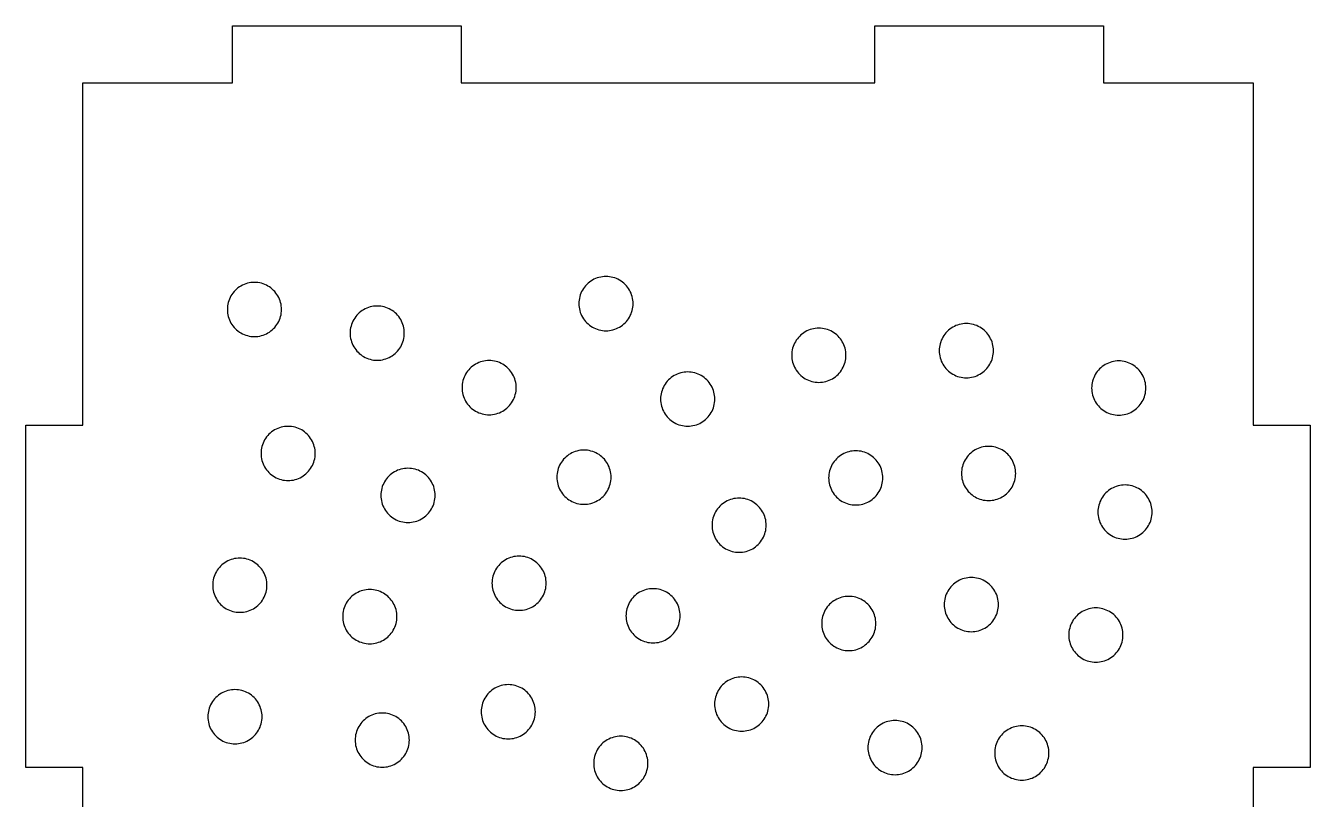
# Model space of a CAD drawing. Header units: millimetres. Extents: x 0 to 375, y -239 to 0.
# Drawn here: x 285 to 375, y -54.2 to 0 of the extents above; entities that cross this region are included whole.
import ezdxf

# ---------------------------------------------------------------- set-up
doc = ezdxf.new("R2010")
doc.units = ezdxf.units.MM
doc.layers.add('CUT', color=1, linetype='Continuous')

msp = doc.modelspace()

# ---------------------------------------------------------------- linework, layer by layer
at = {"layer": 'CUT'}
msp.add_lwpolyline([(289, -76), (289, -52), (285, -52), (285, -28), (289, -28), (289, -4), (299.5, -4), (299.5, 0), (315.5, 0), (315.5, -4), (344.5, -4), (344.5, 0), (360.5, 0), (360.5, -4), (371, -4), (371, -28), (375, -28), (375, -52), (371, -52), (371, -76)], dxfattribs=at)
for points in [[(302.824, -20.501), (302.861, -20.382), (302.889, -20.261), (302.909, -20.139), (302.921, -20.015), (302.925, -19.891), (302.921, -19.767), (302.909, -19.643), (302.889, -19.52), (302.861, -19.399), (302.824, -19.28), (302.781, -19.164), (302.729, -19.051), (302.671, -18.941), (302.605, -18.836), (302.533, -18.735), (302.454, -18.638), (302.369, -18.548), (302.278, -18.463), (302.182, -18.384), (302.081, -18.312), (301.976, -18.246), (301.866, -18.187), (301.753, -18.136), (301.636, -18.092), (301.518, -18.056), (301.397, -18.028), (301.274, -18.008), (301.15, -17.996), (301.026, -17.991), (300.902, -17.996), (300.778, -18.008), (300.655, -18.028), (300.534, -18.056), (300.415, -18.092), (300.299, -18.136), (300.186, -18.187), (300.076, -18.246), (299.971, -18.312), (299.87, -18.384), (299.774, -18.463), (299.683, -18.548), (299.598, -18.638), (299.519, -18.735), (299.447, -18.836), (299.381, -18.941), (299.323, -19.051), (299.271, -19.164), (299.227, -19.28), (299.191, -19.399), (299.163, -19.52), (299.143, -19.643), (299.131, -19.767), (299.127, -19.891), (299.131, -20.015), (299.143, -20.139), (299.163, -20.261), (299.191, -20.382), (299.227, -20.501), (299.271, -20.618), (299.323, -20.731), (299.381, -20.84), (299.447, -20.946), (299.519, -21.047), (299.598, -21.143), (299.683, -21.234), (299.774, -21.319), (299.87, -21.398), (299.971, -21.47), (300.076, -21.536), (300.186, -21.594), (300.299, -21.645), (300.415, -21.689), (300.534, -21.725), (300.655, -21.754), (300.778, -21.774), (300.902, -21.786), (301.026, -21.79), (301.15, -21.786), (301.274, -21.774), (301.397, -21.754), (301.518, -21.725), (301.636, -21.689), (301.753, -21.645), (301.866, -21.594), (301.976, -21.536), (302.081, -21.47), (302.182, -21.398), (302.278, -21.319), (302.369, -21.234), (302.454, -21.143), (302.533, -21.047), (302.605, -20.946), (302.671, -20.84), (302.729, -20.731), (302.781, -20.618), (302.824, -20.501)], [(327.453, -20.09), (327.489, -19.971), (327.518, -19.85), (327.538, -19.727), (327.55, -19.604), (327.554, -19.479), (327.55, -19.355), (327.538, -19.232), (327.518, -19.109), (327.489, -18.988), (327.453, -18.869), (327.409, -18.753), (327.358, -18.639), (327.3, -18.53), (327.234, -18.424), (327.162, -18.323), (327.083, -18.227), (326.998, -18.136), (326.907, -18.051), (326.811, -17.973), (326.71, -17.9), (326.604, -17.835), (326.495, -17.776), (326.382, -17.725), (326.265, -17.681), (326.146, -17.645), (326.025, -17.617), (325.903, -17.596), (325.779, -17.584), (325.655, -17.58), (325.53, -17.584), (325.407, -17.596), (325.284, -17.617), (325.163, -17.645), (325.044, -17.681), (324.928, -17.725), (324.815, -17.776), (324.705, -17.835), (324.6, -17.9), (324.498, -17.973), (324.402, -18.051), (324.312, -18.136), (324.227, -18.227), (324.148, -18.323), (324.075, -18.424), (324.01, -18.53), (323.951, -18.639), (323.9, -18.753), (323.856, -18.869), (323.82, -18.988), (323.792, -19.109), (323.772, -19.232), (323.759, -19.355), (323.755, -19.479), (323.759, -19.604), (323.772, -19.727), (323.792, -19.85), (323.82, -19.971), (323.856, -20.09), (323.9, -20.206), (323.951, -20.32), (324.01, -20.429), (324.075, -20.535), (324.148, -20.636), (324.227, -20.732), (324.312, -20.822), (324.402, -20.907), (324.498, -20.986), (324.6, -21.059), (324.705, -21.124), (324.815, -21.183), (324.928, -21.234), (325.044, -21.278), (325.163, -21.314), (325.284, -21.342), (325.407, -21.363), (325.53, -21.375), (325.655, -21.379), (325.779, -21.375), (325.903, -21.363), (326.025, -21.342), (326.146, -21.314), (326.265, -21.278), (326.382, -21.234), (326.495, -21.183), (326.604, -21.124), (326.71, -21.059), (326.811, -20.986), (326.907, -20.907), (326.998, -20.822), (327.083, -20.732), (327.162, -20.636), (327.234, -20.535), (327.3, -20.429), (327.358, -20.32), (327.409, -20.206), (327.453, -20.09)], [(311.425, -22.158), (311.461, -22.039), (311.49, -21.918), (311.51, -21.795), (311.522, -21.672), (311.526, -21.548), (311.522, -21.423), (311.51, -21.3), (311.49, -21.177), (311.461, -21.056), (311.425, -20.937), (311.382, -20.821), (311.33, -20.707), (311.272, -20.598), (311.206, -20.492), (311.134, -20.391), (311.055, -20.295), (310.97, -20.205), (310.879, -20.12), (310.783, -20.041), (310.682, -19.968), (310.576, -19.903), (310.467, -19.844), (310.354, -19.793), (310.237, -19.749), (310.118, -19.713), (309.997, -19.685), (309.875, -19.664), (309.751, -19.652), (309.627, -19.648), (309.503, -19.652), (309.379, -19.664), (309.256, -19.685), (309.135, -19.713), (309.016, -19.749), (308.9, -19.793), (308.787, -19.844), (308.677, -19.903), (308.572, -19.968), (308.471, -20.041), (308.374, -20.12), (308.284, -20.205), (308.199, -20.295), (308.12, -20.391), (308.048, -20.492), (307.982, -20.598), (307.923, -20.707), (307.872, -20.821), (307.828, -20.937), (307.792, -21.056), (307.764, -21.177), (307.744, -21.3), (307.732, -21.423), (307.727, -21.548), (307.732, -21.672), (307.744, -21.795), (307.764, -21.918), (307.792, -22.039), (307.828, -22.158), (307.872, -22.274), (307.923, -22.388), (307.982, -22.497), (308.048, -22.603), (308.12, -22.704), (308.199, -22.8), (308.284, -22.891), (308.374, -22.976), (308.471, -23.054), (308.572, -23.127), (308.677, -23.192), (308.787, -23.251), (308.9, -23.302), (309.016, -23.346), (309.135, -23.382), (309.256, -23.41), (309.379, -23.431), (309.503, -23.443), (309.627, -23.447), (309.751, -23.443), (309.875, -23.431), (309.997, -23.41), (310.118, -23.382), (310.237, -23.346), (310.354, -23.302), (310.467, -23.251), (310.576, -23.192), (310.682, -23.127), (310.783, -23.054), (310.879, -22.976), (310.97, -22.891), (311.055, -22.8), (311.134, -22.704), (311.206, -22.603), (311.272, -22.497), (311.33, -22.388), (311.382, -22.274), (311.425, -22.158)], [(342.367, -23.709), (342.403, -23.59), (342.431, -23.469), (342.451, -23.346), (342.464, -23.223), (342.468, -23.098), (342.464, -22.974), (342.451, -22.85), (342.431, -22.728), (342.403, -22.607), (342.367, -22.488), (342.323, -22.371), (342.272, -22.258), (342.213, -22.149), (342.148, -22.043), (342.075, -21.942), (341.996, -21.846), (341.911, -21.755), (341.821, -21.67), (341.725, -21.591), (341.624, -21.519), (341.518, -21.453), (341.408, -21.395), (341.295, -21.344), (341.179, -21.3), (341.06, -21.264), (340.939, -21.236), (340.816, -21.215), (340.693, -21.203), (340.568, -21.199), (340.444, -21.203), (340.321, -21.215), (340.198, -21.236), (340.077, -21.264), (339.958, -21.3), (339.842, -21.344), (339.728, -21.395), (339.619, -21.453), (339.513, -21.519), (339.412, -21.591), (339.316, -21.67), (339.225, -21.755), (339.14, -21.846), (339.062, -21.942), (338.989, -22.043), (338.924, -22.149), (338.865, -22.258), (338.814, -22.371), (338.77, -22.488), (338.734, -22.607), (338.706, -22.728), (338.685, -22.85), (338.673, -22.974), (338.669, -23.098), (338.673, -23.223), (338.685, -23.346), (338.706, -23.469), (338.734, -23.59), (338.77, -23.709), (338.814, -23.825), (338.865, -23.938), (338.924, -24.048), (338.989, -24.154), (339.062, -24.255), (339.14, -24.351), (339.225, -24.441), (339.316, -24.526), (339.412, -24.605), (339.513, -24.678), (339.619, -24.743), (339.728, -24.802), (339.842, -24.853), (339.958, -24.897), (340.077, -24.933), (340.198, -24.961), (340.321, -24.981), (340.444, -24.994), (340.568, -24.998), (340.693, -24.994), (340.816, -24.981), (340.939, -24.961), (341.06, -24.933), (341.179, -24.897), (341.295, -24.853), (341.408, -24.802), (341.518, -24.743), (341.624, -24.678), (341.725, -24.605), (341.821, -24.526), (341.911, -24.441), (341.996, -24.351), (342.075, -24.255), (342.148, -24.154), (342.213, -24.048), (342.272, -23.938), (342.323, -23.825), (342.367, -23.709)], [(352.656, -23.504), (352.7, -23.388), (352.736, -23.269), (352.764, -23.148), (352.784, -23.025), (352.797, -22.902), (352.801, -22.777), (352.797, -22.653), (352.784, -22.53), (352.764, -22.407), (352.736, -22.286), (352.7, -22.167), (352.656, -22.051), (352.605, -21.937), (352.546, -21.828), (352.481, -21.722), (352.408, -21.621), (352.329, -21.525), (352.244, -21.434), (352.154, -21.35), (352.058, -21.271), (351.956, -21.198), (351.851, -21.133), (351.741, -21.074), (351.628, -21.023), (351.512, -20.979), (351.393, -20.943), (351.272, -20.915), (351.149, -20.894), (351.026, -20.882), (350.901, -20.878), (350.777, -20.882), (350.653, -20.894), (350.531, -20.915), (350.41, -20.943), (350.291, -20.979), (350.174, -21.023), (350.061, -21.074), (349.952, -21.133), (349.846, -21.198), (349.745, -21.271), (349.649, -21.35), (349.558, -21.434), (349.473, -21.525), (349.394, -21.621), (349.322, -21.722), (349.256, -21.828), (349.198, -21.937), (349.147, -22.051), (349.103, -22.167), (349.067, -22.286), (349.038, -22.407), (349.018, -22.53), (349.006, -22.653), (349.002, -22.777), (349.006, -22.902), (349.018, -23.025), (349.038, -23.148), (349.067, -23.269), (349.103, -23.388), (349.147, -23.504), (349.198, -23.618), (349.256, -23.727), (349.322, -23.833), (349.394, -23.934), (349.473, -24.03), (349.558, -24.12), (349.649, -24.205), (349.745, -24.284), (349.846, -24.357), (349.952, -24.422), (350.061, -24.481), (350.174, -24.532), (350.291, -24.576), (350.41, -24.612), (350.531, -24.64), (350.653, -24.661), (350.777, -24.673), (350.901, -24.677), (351.026, -24.673), (351.149, -24.661), (351.272, -24.64), (351.393, -24.612), (351.512, -24.576), (351.628, -24.532), (351.741, -24.481), (351.851, -24.422), (351.956, -24.357), (352.058, -24.284), (352.154, -24.205), (352.244, -24.12), (352.329, -24.03), (352.408, -23.934), (352.481, -23.833), (352.546, -23.727), (352.605, -23.618), (352.656, -23.504)], [(319.266, -25.979), (319.302, -25.86), (319.33, -25.739), (319.351, -25.617), (319.363, -25.493), (319.367, -25.369), (319.363, -25.244), (319.351, -25.121), (319.33, -24.998), (319.302, -24.877), (319.266, -24.758), (319.222, -24.642), (319.171, -24.529), (319.112, -24.419), (319.047, -24.313), (318.974, -24.212), (318.896, -24.116), (318.811, -24.026), (318.72, -23.941), (318.624, -23.862), (318.523, -23.789), (318.417, -23.724), (318.308, -23.665), (318.194, -23.614), (318.078, -23.57), (317.959, -23.534), (317.838, -23.506), (317.716, -23.486), (317.592, -23.473), (317.468, -23.469), (317.343, -23.473), (317.22, -23.486), (317.097, -23.506), (316.976, -23.534), (316.857, -23.57), (316.741, -23.614), (316.628, -23.665), (316.518, -23.724), (316.412, -23.789), (316.311, -23.862), (316.215, -23.941), (316.125, -24.026), (316.04, -24.116), (315.961, -24.212), (315.888, -24.313), (315.823, -24.419), (315.764, -24.529), (315.713, -24.642), (315.669, -24.758), (315.633, -24.877), (315.605, -24.998), (315.585, -25.121), (315.572, -25.244), (315.568, -25.369), (315.572, -25.493), (315.585, -25.617), (315.605, -25.739), (315.633, -25.86), (315.669, -25.979), (315.713, -26.096), (315.764, -26.209), (315.823, -26.318), (315.888, -26.424), (315.961, -26.525), (316.04, -26.621), (316.125, -26.712), (316.215, -26.797), (316.311, -26.875), (316.412, -26.948), (316.518, -27.014), (316.628, -27.072), (316.741, -27.123), (316.857, -27.167), (316.976, -27.203), (317.097, -27.231), (317.22, -27.252), (317.343, -27.264), (317.468, -27.268), (317.592, -27.264), (317.716, -27.252), (317.838, -27.231), (317.959, -27.203), (318.078, -27.167), (318.194, -27.123), (318.308, -27.072), (318.417, -27.014), (318.523, -26.948), (318.624, -26.875), (318.72, -26.797), (318.811, -26.712), (318.896, -26.621), (318.974, -26.525), (319.047, -26.424), (319.112, -26.318), (319.171, -26.209), (319.222, -26.096), (319.266, -25.979)], [(333.178, -26.779), (333.214, -26.66), (333.242, -26.539), (333.263, -26.416), (333.275, -26.293), (333.279, -26.169), (333.275, -26.044), (333.263, -25.921), (333.242, -25.798), (333.214, -25.677), (333.178, -25.558), (333.134, -25.442), (333.083, -25.329), (333.024, -25.219), (332.959, -25.113), (332.886, -25.012), (332.808, -24.916), (332.723, -24.826), (332.632, -24.741), (332.536, -24.662), (332.435, -24.589), (332.329, -24.524), (332.22, -24.465), (332.106, -24.414), (331.99, -24.37), (331.871, -24.334), (331.75, -24.306), (331.628, -24.286), (331.504, -24.273), (331.38, -24.269), (331.255, -24.273), (331.132, -24.286), (331.009, -24.306), (330.888, -24.334), (330.769, -24.37), (330.653, -24.414), (330.54, -24.465), (330.43, -24.524), (330.324, -24.589), (330.223, -24.662), (330.127, -24.741), (330.037, -24.826), (329.952, -24.916), (329.873, -25.012), (329.8, -25.113), (329.735, -25.219), (329.676, -25.329), (329.625, -25.442), (329.581, -25.558), (329.545, -25.677), (329.517, -25.798), (329.497, -25.921), (329.484, -26.044), (329.48, -26.169), (329.484, -26.293), (329.497, -26.416), (329.517, -26.539), (329.545, -26.66), (329.581, -26.779), (329.625, -26.895), (329.676, -27.009), (329.735, -27.118), (329.8, -27.224), (329.873, -27.325), (329.952, -27.421), (330.037, -27.512), (330.127, -27.597), (330.223, -27.675), (330.324, -27.748), (330.43, -27.813), (330.54, -27.872), (330.653, -27.923), (330.769, -27.967), (330.888, -28.003), (331.009, -28.031), (331.132, -28.052), (331.255, -28.064), (331.38, -28.068), (331.504, -28.064), (331.628, -28.052), (331.75, -28.031), (331.871, -28.003), (331.99, -27.967), (332.106, -27.923), (332.22, -27.872), (332.329, -27.813), (332.435, -27.748), (332.536, -27.675), (332.632, -27.597), (332.723, -27.512), (332.808, -27.421), (332.886, -27.325), (332.959, -27.224), (333.024, -27.118), (333.083, -27.009), (333.134, -26.895), (333.178, -26.779)], [(363.336, -26.122), (363.38, -26.006), (363.416, -25.887), (363.444, -25.766), (363.464, -25.643), (363.477, -25.52), (363.481, -25.396), (363.477, -25.271), (363.464, -25.148), (363.444, -25.025), (363.416, -24.904), (363.38, -24.785), (363.336, -24.669), (363.285, -24.556), (363.226, -24.446), (363.161, -24.34), (363.088, -24.239), (363.009, -24.143), (362.924, -24.053), (362.834, -23.968), (362.738, -23.889), (362.636, -23.816), (362.531, -23.751), (362.421, -23.692), (362.308, -23.641), (362.192, -23.597), (362.073, -23.561), (361.952, -23.533), (361.829, -23.513), (361.706, -23.5), (361.581, -23.496), (361.457, -23.5), (361.333, -23.513), (361.211, -23.533), (361.09, -23.561), (360.971, -23.597), (360.854, -23.641), (360.741, -23.692), (360.632, -23.751), (360.526, -23.816), (360.425, -23.889), (360.329, -23.968), (360.238, -24.053), (360.153, -24.143), (360.074, -24.239), (360.002, -24.34), (359.936, -24.446), (359.878, -24.556), (359.827, -24.669), (359.783, -24.785), (359.747, -24.904), (359.718, -25.025), (359.698, -25.148), (359.686, -25.271), (359.682, -25.396), (359.686, -25.52), (359.698, -25.643), (359.718, -25.766), (359.747, -25.887), (359.783, -26.006), (359.827, -26.122), (359.878, -26.236), (359.936, -26.345), (360.002, -26.451), (360.074, -26.552), (360.153, -26.648), (360.238, -26.739), (360.329, -26.824), (360.425, -26.902), (360.526, -26.975), (360.632, -27.04), (360.741, -27.099), (360.854, -27.15), (360.971, -27.194), (361.09, -27.23), (361.211, -27.258), (361.333, -27.279), (361.457, -27.291), (361.581, -27.295), (361.706, -27.291), (361.829, -27.279), (361.952, -27.258), (362.073, -27.23), (362.192, -27.194), (362.308, -27.15), (362.421, -27.099), (362.531, -27.04), (362.636, -26.975), (362.738, -26.902), (362.834, -26.824), (362.924, -26.739), (363.009, -26.648), (363.088, -26.552), (363.161, -26.451), (363.226, -26.345), (363.285, -26.236), (363.336, -26.122)], [(305.184, -30.589), (305.22, -30.47), (305.248, -30.349), (305.269, -30.227), (305.281, -30.103), (305.285, -29.979), (305.281, -29.855), (305.269, -29.731), (305.248, -29.608), (305.22, -29.487), (305.184, -29.368), (305.14, -29.252), (305.089, -29.139), (305.03, -29.029), (304.965, -28.924), (304.892, -28.823), (304.814, -28.727), (304.729, -28.636), (304.638, -28.551), (304.542, -28.472), (304.441, -28.4), (304.335, -28.334), (304.226, -28.275), (304.112, -28.224), (303.996, -28.18), (303.877, -28.144), (303.756, -28.116), (303.634, -28.096), (303.51, -28.084), (303.386, -28.08), (303.261, -28.084), (303.138, -28.096), (303.015, -28.116), (302.894, -28.144), (302.775, -28.18), (302.659, -28.224), (302.546, -28.275), (302.436, -28.334), (302.33, -28.4), (302.229, -28.472), (302.133, -28.551), (302.043, -28.636), (301.958, -28.727), (301.879, -28.823), (301.806, -28.924), (301.741, -29.029), (301.682, -29.139), (301.631, -29.252), (301.587, -29.368), (301.551, -29.487), (301.523, -29.608), (301.503, -29.731), (301.49, -29.855), (301.486, -29.979), (301.49, -30.103), (301.503, -30.227), (301.523, -30.349), (301.551, -30.47), (301.587, -30.589), (301.631, -30.706), (301.682, -30.819), (301.741, -30.929), (301.806, -31.034), (301.879, -31.135), (301.958, -31.231), (302.043, -31.322), (302.133, -31.407), (302.229, -31.486), (302.33, -31.558), (302.436, -31.624), (302.546, -31.682), (302.659, -31.734), (302.775, -31.777), (302.894, -31.813), (303.015, -31.842), (303.138, -31.862), (303.261, -31.874), (303.386, -31.878), (303.51, -31.874), (303.634, -31.862), (303.756, -31.842), (303.877, -31.813), (303.996, -31.777), (304.112, -31.734), (304.226, -31.682), (304.335, -31.624), (304.441, -31.558), (304.542, -31.486), (304.638, -31.407), (304.729, -31.322), (304.814, -31.231), (304.892, -31.135), (304.965, -31.034), (305.03, -30.929), (305.089, -30.819), (305.14, -30.706), (305.184, -30.589)], [(354.258, -31.993), (354.294, -31.874), (354.322, -31.753), (354.342, -31.63), (354.354, -31.507), (354.358, -31.382), (354.354, -31.258), (354.342, -31.134), (354.322, -31.012), (354.294, -30.891), (354.258, -30.772), (354.214, -30.656), (354.163, -30.542), (354.104, -30.433), (354.038, -30.327), (353.966, -30.226), (353.887, -30.13), (353.802, -30.039), (353.711, -29.954), (353.615, -29.876), (353.514, -29.803), (353.409, -29.738), (353.299, -29.679), (353.186, -29.628), (353.07, -29.584), (352.951, -29.548), (352.83, -29.52), (352.707, -29.499), (352.583, -29.487), (352.459, -29.483), (352.335, -29.487), (352.211, -29.499), (352.089, -29.52), (351.968, -29.548), (351.849, -29.584), (351.732, -29.628), (351.619, -29.679), (351.509, -29.738), (351.404, -29.803), (351.303, -29.876), (351.207, -29.954), (351.116, -30.039), (351.031, -30.13), (350.952, -30.226), (350.88, -30.327), (350.814, -30.433), (350.756, -30.542), (350.704, -30.656), (350.661, -30.772), (350.625, -30.891), (350.596, -31.012), (350.576, -31.134), (350.564, -31.258), (350.56, -31.382), (350.564, -31.507), (350.576, -31.63), (350.596, -31.753), (350.625, -31.874), (350.661, -31.993), (350.704, -32.109), (350.756, -32.222), (350.814, -32.332), (350.88, -32.438), (350.952, -32.539), (351.031, -32.635), (351.116, -32.725), (351.207, -32.81), (351.303, -32.889), (351.404, -32.962), (351.509, -33.027), (351.619, -33.086), (351.732, -33.137), (351.849, -33.181), (351.968, -33.217), (352.089, -33.245), (352.211, -33.265), (352.335, -33.278), (352.459, -33.282), (352.583, -33.278), (352.707, -33.265), (352.83, -33.245), (352.951, -33.217), (353.07, -33.181), (353.186, -33.137), (353.299, -33.086), (353.409, -33.027), (353.514, -32.962), (353.615, -32.889), (353.711, -32.81), (353.802, -32.725), (353.887, -32.635), (353.966, -32.539), (354.038, -32.438), (354.104, -32.332), (354.163, -32.222), (354.214, -32.109), (354.258, -31.993)], [(325.912, -32.254), (325.948, -32.135), (325.976, -32.014), (325.997, -31.891), (326.009, -31.768), (326.013, -31.643), (326.009, -31.519), (325.997, -31.395), (325.976, -31.273), (325.948, -31.152), (325.912, -31.033), (325.868, -30.917), (325.817, -30.803), (325.758, -30.694), (325.693, -30.588), (325.62, -30.487), (325.542, -30.391), (325.457, -30.3), (325.366, -30.215), (325.27, -30.137), (325.169, -30.064), (325.063, -29.999), (324.954, -29.94), (324.84, -29.889), (324.724, -29.845), (324.605, -29.809), (324.484, -29.781), (324.362, -29.76), (324.238, -29.748), (324.114, -29.744), (323.989, -29.748), (323.866, -29.76), (323.743, -29.781), (323.622, -29.809), (323.503, -29.845), (323.387, -29.889), (323.274, -29.94), (323.164, -29.999), (323.058, -30.064), (322.957, -30.137), (322.861, -30.215), (322.771, -30.3), (322.686, -30.391), (322.607, -30.487), (322.534, -30.588), (322.469, -30.694), (322.41, -30.803), (322.359, -30.917), (322.315, -31.033), (322.279, -31.152), (322.251, -31.273), (322.231, -31.395), (322.218, -31.519), (322.214, -31.643), (322.218, -31.768), (322.231, -31.891), (322.251, -32.014), (322.279, -32.135), (322.315, -32.254), (322.359, -32.37), (322.41, -32.483), (322.469, -32.593), (322.534, -32.699), (322.607, -32.8), (322.686, -32.896), (322.771, -32.986), (322.861, -33.071), (322.957, -33.15), (323.058, -33.223), (323.164, -33.288), (323.274, -33.347), (323.387, -33.398), (323.503, -33.442), (323.622, -33.478), (323.743, -33.506), (323.866, -33.526), (323.989, -33.539), (324.114, -33.543), (324.238, -33.539), (324.362, -33.526), (324.484, -33.506), (324.605, -33.478), (324.724, -33.442), (324.84, -33.398), (324.954, -33.347), (325.063, -33.288), (325.169, -33.223), (325.27, -33.15), (325.366, -33.071), (325.457, -32.986), (325.542, -32.896), (325.62, -32.8), (325.693, -32.699), (325.758, -32.593), (325.817, -32.483), (325.868, -32.37), (325.912, -32.254)], [(344.951, -32.302), (344.987, -32.183), (345.015, -32.062), (345.035, -31.94), (345.047, -31.816), (345.052, -31.692), (345.047, -31.568), (345.035, -31.444), (345.015, -31.321), (344.987, -31.2), (344.951, -31.081), (344.907, -30.965), (344.856, -30.852), (344.797, -30.742), (344.731, -30.637), (344.659, -30.536), (344.58, -30.44), (344.495, -30.349), (344.405, -30.264), (344.308, -30.185), (344.207, -30.113), (344.102, -30.047), (343.992, -29.988), (343.879, -29.937), (343.763, -29.893), (343.644, -29.857), (343.523, -29.829), (343.4, -29.809), (343.276, -29.797), (343.152, -29.793), (343.028, -29.797), (342.904, -29.809), (342.782, -29.829), (342.661, -29.857), (342.542, -29.893), (342.425, -29.937), (342.312, -29.988), (342.203, -30.047), (342.097, -30.113), (341.996, -30.185), (341.9, -30.264), (341.809, -30.349), (341.724, -30.44), (341.645, -30.536), (341.573, -30.637), (341.507, -30.742), (341.449, -30.852), (341.398, -30.965), (341.354, -31.081), (341.318, -31.2), (341.289, -31.321), (341.269, -31.444), (341.257, -31.568), (341.253, -31.692), (341.257, -31.816), (341.269, -31.94), (341.289, -32.062), (341.318, -32.183), (341.354, -32.302), (341.398, -32.419), (341.449, -32.532), (341.507, -32.641), (341.573, -32.747), (341.645, -32.848), (341.724, -32.944), (341.809, -33.035), (341.9, -33.12), (341.996, -33.199), (342.097, -33.271), (342.203, -33.337), (342.312, -33.395), (342.425, -33.447), (342.542, -33.49), (342.661, -33.526), (342.782, -33.555), (342.904, -33.575), (343.028, -33.587), (343.152, -33.591), (343.276, -33.587), (343.4, -33.575), (343.523, -33.555), (343.644, -33.526), (343.763, -33.49), (343.879, -33.447), (343.992, -33.395), (344.102, -33.337), (344.207, -33.271), (344.308, -33.199), (344.405, -33.12), (344.495, -33.035), (344.58, -32.944), (344.659, -32.848), (344.731, -32.747), (344.797, -32.641), (344.856, -32.532), (344.907, -32.419), (344.951, -32.302)], [(313.583, -33.528), (313.619, -33.409), (313.647, -33.288), (313.667, -33.166), (313.679, -33.042), (313.683, -32.918), (313.679, -32.794), (313.667, -32.67), (313.647, -32.547), (313.619, -32.426), (313.583, -32.307), (313.539, -32.191), (313.488, -32.078), (313.429, -31.968), (313.363, -31.863), (313.291, -31.762), (313.212, -31.666), (313.127, -31.575), (313.036, -31.49), (312.94, -31.411), (312.839, -31.339), (312.734, -31.273), (312.624, -31.214), (312.511, -31.163), (312.395, -31.119), (312.276, -31.083), (312.155, -31.055), (312.032, -31.035), (311.908, -31.023), (311.784, -31.019), (311.66, -31.023), (311.536, -31.035), (311.414, -31.055), (311.293, -31.083), (311.174, -31.119), (311.057, -31.163), (310.944, -31.214), (310.834, -31.273), (310.729, -31.339), (310.628, -31.411), (310.532, -31.49), (310.441, -31.575), (310.356, -31.666), (310.277, -31.762), (310.205, -31.863), (310.139, -31.968), (310.081, -32.078), (310.029, -32.191), (309.986, -32.307), (309.95, -32.426), (309.921, -32.547), (309.901, -32.67), (309.889, -32.794), (309.885, -32.918), (309.889, -33.042), (309.901, -33.166), (309.921, -33.288), (309.95, -33.409), (309.986, -33.528), (310.029, -33.645), (310.081, -33.758), (310.139, -33.867), (310.205, -33.973), (310.277, -34.074), (310.356, -34.17), (310.441, -34.261), (310.532, -34.346), (310.628, -34.425), (310.729, -34.497), (310.834, -34.563), (310.944, -34.621), (311.057, -34.673), (311.174, -34.716), (311.293, -34.752), (311.414, -34.781), (311.536, -34.801), (311.66, -34.813), (311.784, -34.817), (311.908, -34.813), (312.032, -34.801), (312.155, -34.781), (312.276, -34.752), (312.395, -34.716), (312.511, -34.673), (312.624, -34.621), (312.734, -34.563), (312.839, -34.497), (312.94, -34.425), (313.036, -34.346), (313.127, -34.261), (313.212, -34.17), (313.291, -34.074), (313.363, -33.973), (313.429, -33.867), (313.488, -33.758), (313.539, -33.645), (313.583, -33.528)], [(363.817, -34.699), (363.853, -34.581), (363.881, -34.459), (363.901, -34.337), (363.913, -34.213), (363.918, -34.089), (363.913, -33.965), (363.901, -33.841), (363.881, -33.718), (363.853, -33.597), (363.817, -33.478), (363.773, -33.362), (363.722, -33.249), (363.663, -33.139), (363.597, -33.034), (363.525, -32.933), (363.446, -32.837), (363.361, -32.746), (363.271, -32.661), (363.174, -32.582), (363.073, -32.51), (362.968, -32.444), (362.858, -32.385), (362.745, -32.334), (362.629, -32.29), (362.51, -32.254), (362.389, -32.226), (362.266, -32.206), (362.142, -32.194), (362.018, -32.19), (361.894, -32.194), (361.77, -32.206), (361.648, -32.226), (361.527, -32.254), (361.408, -32.29), (361.291, -32.334), (361.178, -32.385), (361.069, -32.444), (360.963, -32.51), (360.862, -32.582), (360.766, -32.661), (360.675, -32.746), (360.59, -32.837), (360.511, -32.933), (360.439, -33.034), (360.373, -33.139), (360.315, -33.249), (360.264, -33.362), (360.22, -33.478), (360.184, -33.597), (360.155, -33.718), (360.135, -33.841), (360.123, -33.965), (360.119, -34.089), (360.123, -34.213), (360.135, -34.337), (360.155, -34.459), (360.184, -34.581), (360.22, -34.699), (360.264, -34.816), (360.315, -34.929), (360.373, -35.039), (360.439, -35.144), (360.511, -35.245), (360.59, -35.341), (360.675, -35.432), (360.766, -35.517), (360.862, -35.596), (360.963, -35.668), (361.069, -35.734), (361.178, -35.792), (361.291, -35.844), (361.408, -35.887), (361.527, -35.924), (361.648, -35.952), (361.77, -35.972), (361.894, -35.984), (362.018, -35.988), (362.142, -35.984), (362.266, -35.972), (362.389, -35.952), (362.51, -35.924), (362.629, -35.887), (362.745, -35.844), (362.858, -35.792), (362.968, -35.734), (363.073, -35.668), (363.174, -35.596), (363.271, -35.517), (363.361, -35.432), (363.446, -35.341), (363.525, -35.245), (363.597, -35.144), (363.663, -35.039), (363.722, -34.929), (363.773, -34.816), (363.817, -34.699)], [(336.781, -35.62), (336.817, -35.501), (336.845, -35.38), (336.865, -35.257), (336.878, -35.134), (336.882, -35.009), (336.878, -34.885), (336.865, -34.761), (336.845, -34.639), (336.817, -34.518), (336.781, -34.399), (336.737, -34.283), (336.686, -34.169), (336.627, -34.06), (336.562, -33.954), (336.489, -33.853), (336.41, -33.757), (336.325, -33.666), (336.235, -33.581), (336.139, -33.503), (336.038, -33.43), (335.932, -33.365), (335.822, -33.306), (335.709, -33.255), (335.593, -33.211), (335.474, -33.175), (335.353, -33.147), (335.23, -33.126), (335.107, -33.114), (334.982, -33.11), (334.858, -33.114), (334.734, -33.126), (334.612, -33.147), (334.491, -33.175), (334.372, -33.211), (334.255, -33.255), (334.142, -33.306), (334.033, -33.365), (333.927, -33.43), (333.826, -33.503), (333.73, -33.581), (333.639, -33.666), (333.554, -33.757), (333.475, -33.853), (333.403, -33.954), (333.337, -34.06), (333.279, -34.169), (333.228, -34.283), (333.184, -34.399), (333.148, -34.518), (333.12, -34.639), (333.099, -34.761), (333.087, -34.885), (333.083, -35.009), (333.087, -35.134), (333.099, -35.257), (333.12, -35.38), (333.148, -35.501), (333.184, -35.62), (333.228, -35.736), (333.279, -35.849), (333.337, -35.959), (333.403, -36.065), (333.475, -36.166), (333.554, -36.262), (333.639, -36.352), (333.73, -36.437), (333.826, -36.516), (333.927, -36.589), (334.033, -36.654), (334.142, -36.713), (334.255, -36.764), (334.372, -36.808), (334.491, -36.844), (334.612, -36.872), (334.734, -36.892), (334.858, -36.905), (334.982, -36.909), (335.107, -36.905), (335.23, -36.892), (335.353, -36.872), (335.474, -36.844), (335.593, -36.808), (335.709, -36.764), (335.822, -36.713), (335.932, -36.654), (336.038, -36.589), (336.139, -36.516), (336.235, -36.437), (336.325, -36.352), (336.41, -36.262), (336.489, -36.166), (336.562, -36.065), (336.627, -35.959), (336.686, -35.849), (336.737, -35.736), (336.781, -35.62)], [(301.8, -39.824), (301.836, -39.706), (301.865, -39.585), (301.885, -39.462), (301.897, -39.338), (301.901, -39.214), (301.897, -39.09), (301.885, -38.966), (301.865, -38.843), (301.836, -38.722), (301.8, -38.603), (301.757, -38.487), (301.705, -38.374), (301.647, -38.264), (301.581, -38.159), (301.509, -38.058), (301.43, -37.962), (301.345, -37.871), (301.254, -37.786), (301.158, -37.707), (301.057, -37.635), (300.951, -37.569), (300.842, -37.511), (300.729, -37.459), (300.612, -37.415), (300.493, -37.379), (300.372, -37.351), (300.25, -37.331), (300.126, -37.319), (300.002, -37.315), (299.878, -37.319), (299.754, -37.331), (299.631, -37.351), (299.51, -37.379), (299.391, -37.415), (299.275, -37.459), (299.162, -37.511), (299.052, -37.569), (298.947, -37.635), (298.846, -37.707), (298.749, -37.786), (298.659, -37.871), (298.574, -37.962), (298.495, -38.058), (298.423, -38.159), (298.357, -38.264), (298.298, -38.374), (298.247, -38.487), (298.203, -38.603), (298.167, -38.722), (298.139, -38.843), (298.119, -38.966), (298.107, -39.09), (298.102, -39.214), (298.107, -39.338), (298.119, -39.462), (298.139, -39.585), (298.167, -39.706), (298.203, -39.824), (298.247, -39.941), (298.298, -40.054), (298.357, -40.164), (298.423, -40.269), (298.495, -40.37), (298.574, -40.466), (298.659, -40.557), (298.749, -40.642), (298.846, -40.721), (298.947, -40.793), (299.052, -40.859), (299.162, -40.917), (299.275, -40.969), (299.391, -41.012), (299.51, -41.049), (299.631, -41.077), (299.754, -41.097), (299.878, -41.109), (300.002, -41.113), (300.126, -41.109), (300.25, -41.097), (300.372, -41.077), (300.493, -41.049), (300.612, -41.012), (300.729, -40.969), (300.842, -40.917), (300.951, -40.859), (301.057, -40.793), (301.158, -40.721), (301.254, -40.642), (301.345, -40.557), (301.43, -40.466), (301.509, -40.37), (301.581, -40.269), (301.647, -40.164), (301.705, -40.054), (301.757, -39.941), (301.8, -39.824)], [(321.367, -39.685), (321.403, -39.566), (321.431, -39.445), (321.452, -39.323), (321.464, -39.199), (321.468, -39.075), (321.464, -38.951), (321.452, -38.827), (321.431, -38.704), (321.403, -38.583), (321.367, -38.464), (321.323, -38.348), (321.272, -38.235), (321.213, -38.125), (321.148, -38.02), (321.075, -37.919), (320.997, -37.822), (320.912, -37.732), (320.821, -37.647), (320.725, -37.568), (320.624, -37.496), (320.518, -37.43), (320.409, -37.371), (320.295, -37.32), (320.179, -37.276), (320.06, -37.24), (319.939, -37.212), (319.817, -37.192), (319.693, -37.18), (319.569, -37.175), (319.444, -37.18), (319.321, -37.192), (319.198, -37.212), (319.077, -37.24), (318.958, -37.276), (318.842, -37.32), (318.729, -37.371), (318.619, -37.43), (318.513, -37.496), (318.412, -37.568), (318.316, -37.647), (318.226, -37.732), (318.141, -37.822), (318.062, -37.919), (317.989, -38.02), (317.924, -38.125), (317.865, -38.235), (317.814, -38.348), (317.77, -38.464), (317.734, -38.583), (317.706, -38.704), (317.686, -38.827), (317.673, -38.951), (317.669, -39.075), (317.673, -39.199), (317.686, -39.323), (317.706, -39.445), (317.734, -39.566), (317.77, -39.685), (317.814, -39.802), (317.865, -39.915), (317.924, -40.024), (317.989, -40.13), (318.062, -40.231), (318.141, -40.327), (318.226, -40.418), (318.316, -40.503), (318.412, -40.582), (318.513, -40.654), (318.619, -40.72), (318.729, -40.778), (318.842, -40.83), (318.958, -40.873), (319.077, -40.909), (319.198, -40.938), (319.321, -40.958), (319.444, -40.97), (319.569, -40.974), (319.693, -40.97), (319.817, -40.958), (319.939, -40.938), (320.06, -40.909), (320.179, -40.873), (320.295, -40.83), (320.409, -40.778), (320.518, -40.72), (320.624, -40.654), (320.725, -40.582), (320.821, -40.503), (320.912, -40.418), (320.997, -40.327), (321.075, -40.231), (321.148, -40.13), (321.213, -40.024), (321.272, -39.915), (321.323, -39.802), (321.367, -39.685)], [(353.05, -41.183), (353.087, -41.064), (353.115, -40.943), (353.135, -40.821), (353.147, -40.697), (353.151, -40.573), (353.147, -40.449), (353.135, -40.325), (353.115, -40.202), (353.087, -40.081), (353.05, -39.962), (353.007, -39.846), (352.955, -39.733), (352.897, -39.623), (352.831, -39.518), (352.759, -39.417), (352.68, -39.321), (352.595, -39.23), (352.504, -39.145), (352.408, -39.066), (352.307, -38.994), (352.202, -38.928), (352.092, -38.869), (351.979, -38.818), (351.862, -38.774), (351.744, -38.738), (351.623, -38.71), (351.5, -38.69), (351.376, -38.678), (351.252, -38.673), (351.128, -38.678), (351.004, -38.69), (350.881, -38.71), (350.76, -38.738), (350.641, -38.774), (350.525, -38.818), (350.412, -38.869), (350.302, -38.928), (350.197, -38.994), (350.096, -39.066), (350, -39.145), (349.909, -39.23), (349.824, -39.321), (349.745, -39.417), (349.673, -39.518), (349.607, -39.623), (349.549, -39.733), (349.497, -39.846), (349.453, -39.962), (349.417, -40.081), (349.389, -40.202), (349.369, -40.325), (349.357, -40.449), (349.353, -40.573), (349.357, -40.697), (349.369, -40.821), (349.389, -40.943), (349.417, -41.064), (349.453, -41.183), (349.497, -41.3), (349.549, -41.413), (349.607, -41.522), (349.673, -41.628), (349.745, -41.729), (349.824, -41.825), (349.909, -41.916), (350, -42.001), (350.096, -42.08), (350.197, -42.152), (350.302, -42.218), (350.412, -42.276), (350.525, -42.328), (350.641, -42.371), (350.76, -42.407), (350.881, -42.436), (351.004, -42.456), (351.128, -42.468), (351.252, -42.472), (351.376, -42.468), (351.5, -42.456), (351.623, -42.436), (351.744, -42.407), (351.862, -42.371), (351.979, -42.328), (352.092, -42.276), (352.202, -42.218), (352.307, -42.152), (352.408, -42.08), (352.504, -42.001), (352.595, -41.916), (352.68, -41.825), (352.759, -41.729), (352.831, -41.628), (352.897, -41.522), (352.955, -41.413), (353.007, -41.3), (353.05, -41.183)], [(310.908, -42.028), (310.944, -41.909), (310.972, -41.788), (310.992, -41.665), (311.004, -41.542), (311.008, -41.418), (311.004, -41.293), (310.992, -41.17), (310.972, -41.047), (310.944, -40.926), (310.908, -40.807), (310.864, -40.691), (310.812, -40.577), (310.754, -40.468), (310.688, -40.362), (310.616, -40.261), (310.537, -40.165), (310.452, -40.074), (310.361, -39.99), (310.265, -39.911), (310.164, -39.838), (310.059, -39.773), (309.949, -39.714), (309.836, -39.663), (309.72, -39.619), (309.601, -39.583), (309.48, -39.555), (309.357, -39.534), (309.233, -39.522), (309.109, -39.518), (308.985, -39.522), (308.861, -39.534), (308.739, -39.555), (308.617, -39.583), (308.499, -39.619), (308.382, -39.663), (308.269, -39.714), (308.159, -39.773), (308.054, -39.838), (307.953, -39.911), (307.857, -39.99), (307.766, -40.074), (307.681, -40.165), (307.602, -40.261), (307.53, -40.362), (307.464, -40.468), (307.406, -40.577), (307.354, -40.691), (307.311, -40.807), (307.274, -40.926), (307.246, -41.047), (307.226, -41.17), (307.214, -41.293), (307.21, -41.418), (307.214, -41.542), (307.226, -41.665), (307.246, -41.788), (307.274, -41.909), (307.311, -42.028), (307.354, -42.144), (307.406, -42.258), (307.464, -42.367), (307.53, -42.473), (307.602, -42.574), (307.681, -42.67), (307.766, -42.761), (307.857, -42.845), (307.953, -42.924), (308.054, -42.997), (308.159, -43.062), (308.269, -43.121), (308.382, -43.172), (308.499, -43.216), (308.617, -43.252), (308.739, -43.28), (308.861, -43.301), (308.985, -43.313), (309.109, -43.317), (309.233, -43.313), (309.357, -43.301), (309.48, -43.28), (309.601, -43.252), (309.72, -43.216), (309.836, -43.172), (309.949, -43.121), (310.059, -43.062), (310.164, -42.997), (310.265, -42.924), (310.361, -42.845), (310.452, -42.761), (310.537, -42.67), (310.616, -42.574), (310.688, -42.473), (310.754, -42.367), (310.812, -42.258), (310.864, -42.144), (310.908, -42.028)], [(330.752, -41.968), (330.788, -41.849), (330.816, -41.728), (330.836, -41.606), (330.848, -41.482), (330.852, -41.358), (330.848, -41.234), (330.836, -41.11), (330.816, -40.987), (330.788, -40.866), (330.752, -40.747), (330.708, -40.631), (330.656, -40.518), (330.598, -40.408), (330.532, -40.303), (330.46, -40.202), (330.381, -40.106), (330.296, -40.015), (330.205, -39.93), (330.109, -39.851), (330.008, -39.779), (329.903, -39.713), (329.793, -39.654), (329.68, -39.603), (329.564, -39.559), (329.445, -39.523), (329.324, -39.495), (329.201, -39.475), (329.077, -39.463), (328.953, -39.459), (328.829, -39.463), (328.705, -39.475), (328.582, -39.495), (328.461, -39.523), (328.343, -39.559), (328.226, -39.603), (328.113, -39.654), (328.003, -39.713), (327.898, -39.779), (327.797, -39.851), (327.701, -39.93), (327.61, -40.015), (327.525, -40.106), (327.446, -40.202), (327.374, -40.303), (327.308, -40.408), (327.25, -40.518), (327.198, -40.631), (327.155, -40.747), (327.118, -40.866), (327.09, -40.987), (327.07, -41.11), (327.058, -41.234), (327.054, -41.358), (327.058, -41.482), (327.07, -41.606), (327.09, -41.728), (327.118, -41.849), (327.155, -41.968), (327.198, -42.085), (327.25, -42.198), (327.308, -42.308), (327.374, -42.413), (327.446, -42.514), (327.525, -42.61), (327.61, -42.701), (327.701, -42.786), (327.797, -42.865), (327.898, -42.937), (328.003, -43.003), (328.113, -43.061), (328.226, -43.113), (328.343, -43.156), (328.461, -43.193), (328.582, -43.221), (328.705, -43.241), (328.829, -43.253), (328.953, -43.257), (329.077, -43.253), (329.201, -43.241), (329.324, -43.221), (329.445, -43.193), (329.564, -43.156), (329.68, -43.113), (329.793, -43.061), (329.903, -43.003), (330.008, -42.937), (330.109, -42.865), (330.205, -42.786), (330.296, -42.701), (330.381, -42.61), (330.46, -42.514), (330.532, -42.413), (330.598, -42.308), (330.656, -42.198), (330.708, -42.085), (330.752, -41.968)], [(344.464, -42.507), (344.5, -42.389), (344.528, -42.267), (344.549, -42.145), (344.561, -42.021), (344.565, -41.897), (344.561, -41.773), (344.549, -41.649), (344.528, -41.526), (344.5, -41.405), (344.464, -41.286), (344.42, -41.17), (344.369, -41.057), (344.31, -40.947), (344.245, -40.842), (344.172, -40.741), (344.094, -40.645), (344.009, -40.554), (343.918, -40.469), (343.822, -40.39), (343.721, -40.318), (343.615, -40.252), (343.506, -40.194), (343.392, -40.142), (343.276, -40.098), (343.157, -40.062), (343.036, -40.034), (342.913, -40.014), (342.79, -40.002), (342.666, -39.998), (342.541, -40.002), (342.418, -40.014), (342.295, -40.034), (342.174, -40.062), (342.055, -40.098), (341.939, -40.142), (341.825, -40.194), (341.716, -40.252), (341.61, -40.318), (341.509, -40.39), (341.413, -40.469), (341.323, -40.554), (341.238, -40.645), (341.159, -40.741), (341.086, -40.842), (341.021, -40.947), (340.962, -41.057), (340.911, -41.17), (340.867, -41.286), (340.831, -41.405), (340.803, -41.526), (340.782, -41.649), (340.77, -41.773), (340.766, -41.897), (340.77, -42.021), (340.782, -42.145), (340.803, -42.267), (340.831, -42.389), (340.867, -42.507), (340.911, -42.624), (340.962, -42.737), (341.021, -42.847), (341.086, -42.952), (341.159, -43.053), (341.238, -43.149), (341.323, -43.24), (341.413, -43.325), (341.509, -43.404), (341.61, -43.476), (341.716, -43.542), (341.825, -43.6), (341.939, -43.652), (342.055, -43.695), (342.174, -43.732), (342.295, -43.76), (342.418, -43.78), (342.541, -43.792), (342.666, -43.796), (342.79, -43.792), (342.913, -43.78), (343.036, -43.76), (343.157, -43.732), (343.276, -43.695), (343.392, -43.652), (343.506, -43.6), (343.615, -43.542), (343.721, -43.476), (343.822, -43.404), (343.918, -43.325), (344.009, -43.24), (344.094, -43.149), (344.172, -43.053), (344.245, -42.952), (344.31, -42.847), (344.369, -42.737), (344.42, -42.624), (344.464, -42.507)], [(361.775, -43.317), (361.811, -43.198), (361.839, -43.077), (361.859, -42.954), (361.872, -42.83), (361.876, -42.706), (361.872, -42.582), (361.859, -42.458), (361.839, -42.336), (361.811, -42.215), (361.775, -42.096), (361.731, -41.979), (361.68, -41.866), (361.621, -41.757), (361.555, -41.651), (361.483, -41.55), (361.404, -41.454), (361.319, -41.363), (361.229, -41.278), (361.132, -41.199), (361.031, -41.127), (360.926, -41.061), (360.816, -41.003), (360.703, -40.952), (360.587, -40.908), (360.468, -40.872), (360.347, -40.843), (360.224, -40.823), (360.1, -40.811), (359.976, -40.807), (359.852, -40.811), (359.728, -40.823), (359.606, -40.843), (359.485, -40.872), (359.366, -40.908), (359.249, -40.952), (359.136, -41.003), (359.027, -41.061), (358.921, -41.127), (358.82, -41.199), (358.724, -41.278), (358.633, -41.363), (358.548, -41.454), (358.469, -41.55), (358.397, -41.651), (358.331, -41.757), (358.273, -41.866), (358.222, -41.979), (358.178, -42.096), (358.142, -42.215), (358.113, -42.336), (358.093, -42.458), (358.081, -42.582), (358.077, -42.706), (358.081, -42.83), (358.093, -42.954), (358.113, -43.077), (358.142, -43.198), (358.178, -43.317), (358.222, -43.433), (358.273, -43.546), (358.331, -43.656), (358.397, -43.761), (358.469, -43.862), (358.548, -43.959), (358.633, -44.049), (358.724, -44.134), (358.82, -44.213), (358.921, -44.285), (359.027, -44.351), (359.136, -44.41), (359.249, -44.461), (359.366, -44.505), (359.485, -44.541), (359.606, -44.569), (359.728, -44.589), (359.852, -44.602), (359.976, -44.606), (360.1, -44.602), (360.224, -44.589), (360.347, -44.569), (360.468, -44.541), (360.587, -44.505), (360.703, -44.461), (360.816, -44.41), (360.926, -44.351), (361.031, -44.285), (361.132, -44.213), (361.229, -44.134), (361.319, -44.049), (361.404, -43.959), (361.483, -43.862), (361.555, -43.761), (361.621, -43.656), (361.68, -43.546), (361.731, -43.433), (361.775, -43.317)], [(336.96, -48.155), (336.996, -48.036), (337.024, -47.915), (337.045, -47.792), (337.057, -47.668), (337.061, -47.544), (337.057, -47.42), (337.045, -47.296), (337.024, -47.174), (336.996, -47.052), (336.96, -46.934), (336.916, -46.817), (336.865, -46.704), (336.806, -46.594), (336.741, -46.489), (336.668, -46.388), (336.59, -46.292), (336.505, -46.201), (336.414, -46.116), (336.318, -46.037), (336.217, -45.965), (336.111, -45.899), (336.002, -45.841), (335.888, -45.789), (335.772, -45.746), (335.653, -45.709), (335.532, -45.681), (335.409, -45.661), (335.286, -45.649), (335.162, -45.645), (335.037, -45.649), (334.914, -45.661), (334.791, -45.681), (334.67, -45.709), (334.551, -45.746), (334.435, -45.789), (334.322, -45.841), (334.212, -45.899), (334.106, -45.965), (334.005, -46.037), (333.909, -46.116), (333.819, -46.201), (333.734, -46.292), (333.655, -46.388), (333.582, -46.489), (333.517, -46.594), (333.458, -46.704), (333.407, -46.817), (333.363, -46.934), (333.327, -47.052), (333.299, -47.174), (333.279, -47.296), (333.266, -47.42), (333.262, -47.544), (333.266, -47.668), (333.279, -47.792), (333.299, -47.915), (333.327, -48.036), (333.363, -48.155), (333.407, -48.271), (333.458, -48.384), (333.517, -48.494), (333.582, -48.599), (333.655, -48.7), (333.734, -48.796), (333.819, -48.887), (333.909, -48.972), (334.005, -49.051), (334.106, -49.123), (334.212, -49.189), (334.322, -49.247), (334.435, -49.299), (334.551, -49.343), (334.67, -49.379), (334.791, -49.407), (334.914, -49.427), (335.037, -49.439), (335.162, -49.443), (335.286, -49.439), (335.409, -49.427), (335.532, -49.407), (335.653, -49.379), (335.772, -49.343), (335.888, -49.299), (336.002, -49.247), (336.111, -49.189), (336.217, -49.123), (336.318, -49.051), (336.414, -48.972), (336.505, -48.887), (336.59, -48.796), (336.668, -48.7), (336.741, -48.599), (336.806, -48.494), (336.865, -48.384), (336.916, -48.271), (336.96, -48.155)], [(301.418, -49.158), (301.461, -49.042), (301.497, -48.923), (301.526, -48.802), (301.546, -48.679), (301.558, -48.556), (301.562, -48.431), (301.558, -48.307), (301.546, -48.184), (301.526, -48.061), (301.497, -47.94), (301.461, -47.821), (301.418, -47.705), (301.366, -47.591), (301.308, -47.482), (301.242, -47.376), (301.17, -47.275), (301.091, -47.179), (301.006, -47.088), (300.915, -47.004), (300.819, -46.925), (300.718, -46.852), (300.613, -46.787), (300.503, -46.728), (300.39, -46.677), (300.273, -46.633), (300.154, -46.597), (300.033, -46.569), (299.911, -46.548), (299.787, -46.536), (299.663, -46.532), (299.539, -46.536), (299.415, -46.548), (299.292, -46.569), (299.171, -46.597), (299.052, -46.633), (298.936, -46.677), (298.823, -46.728), (298.713, -46.787), (298.608, -46.852), (298.507, -46.925), (298.411, -47.004), (298.32, -47.088), (298.235, -47.179), (298.156, -47.275), (298.084, -47.376), (298.018, -47.482), (297.959, -47.591), (297.908, -47.705), (297.864, -47.821), (297.828, -47.94), (297.8, -48.061), (297.78, -48.184), (297.768, -48.307), (297.764, -48.431), (297.768, -48.556), (297.78, -48.679), (297.8, -48.802), (297.828, -48.923), (297.864, -49.042), (297.908, -49.158), (297.959, -49.272), (298.018, -49.381), (298.084, -49.487), (298.156, -49.588), (298.235, -49.684), (298.32, -49.774), (298.411, -49.859), (298.507, -49.938), (298.608, -50.011), (298.713, -50.076), (298.823, -50.135), (298.936, -50.186), (299.052, -50.23), (299.171, -50.266), (299.292, -50.294), (299.415, -50.315), (299.539, -50.327), (299.663, -50.331), (299.787, -50.327), (299.911, -50.315), (300.033, -50.294), (300.154, -50.266), (300.273, -50.23), (300.39, -50.186), (300.503, -50.135), (300.613, -50.076), (300.718, -50.011), (300.819, -49.938), (300.915, -49.859), (301.006, -49.774), (301.091, -49.684), (301.17, -49.588), (301.242, -49.487), (301.308, -49.381), (301.366, -49.272), (301.418, -49.158)], [(320.565, -48.81), (320.608, -48.694), (320.645, -48.575), (320.673, -48.454), (320.693, -48.331), (320.705, -48.207), (320.709, -48.083), (320.705, -47.959), (320.693, -47.835), (320.673, -47.713), (320.645, -47.592), (320.608, -47.473), (320.565, -47.356), (320.513, -47.243), (320.455, -47.134), (320.389, -47.028), (320.317, -46.927), (320.238, -46.831), (320.153, -46.74), (320.062, -46.655), (319.966, -46.576), (319.865, -46.504), (319.76, -46.438), (319.65, -46.38), (319.537, -46.329), (319.42, -46.285), (319.302, -46.249), (319.18, -46.22), (319.058, -46.2), (318.934, -46.188), (318.81, -46.184), (318.686, -46.188), (318.562, -46.2), (318.439, -46.22), (318.318, -46.249), (318.199, -46.285), (318.083, -46.329), (317.97, -46.38), (317.86, -46.438), (317.755, -46.504), (317.654, -46.576), (317.558, -46.655), (317.467, -46.74), (317.382, -46.831), (317.303, -46.927), (317.231, -47.028), (317.165, -47.134), (317.106, -47.243), (317.055, -47.356), (317.011, -47.473), (316.975, -47.592), (316.947, -47.713), (316.927, -47.835), (316.915, -47.959), (316.911, -48.083), (316.915, -48.207), (316.927, -48.331), (316.947, -48.454), (316.975, -48.575), (317.011, -48.694), (317.055, -48.81), (317.106, -48.923), (317.165, -49.033), (317.231, -49.138), (317.303, -49.239), (317.382, -49.336), (317.467, -49.426), (317.558, -49.511), (317.654, -49.59), (317.755, -49.662), (317.86, -49.728), (317.97, -49.787), (318.083, -49.838), (318.199, -49.882), (318.318, -49.918), (318.439, -49.946), (318.562, -49.966), (318.686, -49.979), (318.81, -49.983), (318.934, -49.979), (319.058, -49.966), (319.18, -49.946), (319.302, -49.918), (319.42, -49.882), (319.537, -49.838), (319.65, -49.787), (319.76, -49.728), (319.865, -49.662), (319.966, -49.59), (320.062, -49.511), (320.153, -49.426), (320.238, -49.336), (320.317, -49.239), (320.389, -49.138), (320.455, -49.033), (320.513, -48.923), (320.565, -48.81)], [(311.778, -50.681), (311.814, -50.562), (311.842, -50.441), (311.862, -50.318), (311.874, -50.194), (311.878, -50.07), (311.874, -49.946), (311.862, -49.822), (311.842, -49.699), (311.814, -49.578), (311.778, -49.459), (311.734, -49.343), (311.683, -49.23), (311.624, -49.12), (311.558, -49.015), (311.486, -48.914), (311.407, -48.818), (311.322, -48.727), (311.231, -48.642), (311.135, -48.563), (311.034, -48.491), (310.929, -48.425), (310.819, -48.367), (310.706, -48.315), (310.59, -48.271), (310.471, -48.235), (310.35, -48.207), (310.227, -48.187), (310.103, -48.175), (309.979, -48.171), (309.855, -48.175), (309.731, -48.187), (309.609, -48.207), (309.488, -48.235), (309.369, -48.271), (309.252, -48.315), (309.139, -48.367), (309.029, -48.425), (308.924, -48.491), (308.823, -48.563), (308.727, -48.642), (308.636, -48.727), (308.551, -48.818), (308.472, -48.914), (308.4, -49.015), (308.334, -49.12), (308.276, -49.23), (308.224, -49.343), (308.181, -49.459), (308.145, -49.578), (308.116, -49.699), (308.096, -49.822), (308.084, -49.946), (308.08, -50.07), (308.084, -50.194), (308.096, -50.318), (308.116, -50.441), (308.145, -50.562), (308.181, -50.681), (308.224, -50.797), (308.276, -50.91), (308.334, -51.02), (308.4, -51.125), (308.472, -51.226), (308.551, -51.322), (308.636, -51.413), (308.727, -51.498), (308.823, -51.577), (308.924, -51.649), (309.029, -51.715), (309.139, -51.773), (309.252, -51.825), (309.369, -51.869), (309.488, -51.905), (309.609, -51.933), (309.731, -51.953), (309.855, -51.965), (309.979, -51.969), (310.103, -51.965), (310.227, -51.953), (310.35, -51.933), (310.471, -51.905), (310.59, -51.869), (310.706, -51.825), (310.819, -51.773), (310.929, -51.715), (311.034, -51.649), (311.135, -51.577), (311.231, -51.498), (311.322, -51.413), (311.407, -51.322), (311.486, -51.226), (311.558, -51.125), (311.624, -51.02), (311.683, -50.91), (311.734, -50.797), (311.778, -50.681)], [(347.703, -51.206), (347.739, -51.087), (347.768, -50.966), (347.788, -50.843), (347.8, -50.72), (347.804, -50.596), (347.8, -50.471), (347.788, -50.348), (347.768, -50.225), (347.739, -50.104), (347.703, -49.985), (347.659, -49.869), (347.608, -49.755), (347.55, -49.646), (347.484, -49.54), (347.412, -49.439), (347.333, -49.343), (347.248, -49.252), (347.157, -49.168), (347.061, -49.089), (346.96, -49.016), (346.854, -48.951), (346.745, -48.892), (346.632, -48.841), (346.515, -48.797), (346.396, -48.761), (346.275, -48.733), (346.153, -48.712), (346.029, -48.7), (345.905, -48.696), (345.78, -48.7), (345.657, -48.712), (345.534, -48.733), (345.413, -48.761), (345.294, -48.797), (345.178, -48.841), (345.065, -48.892), (344.955, -48.951), (344.85, -49.016), (344.748, -49.089), (344.652, -49.168), (344.562, -49.252), (344.477, -49.343), (344.398, -49.439), (344.325, -49.54), (344.26, -49.646), (344.201, -49.755), (344.15, -49.869), (344.106, -49.985), (344.07, -50.104), (344.042, -50.225), (344.022, -50.348), (344.009, -50.471), (344.005, -50.596), (344.009, -50.72), (344.022, -50.843), (344.042, -50.966), (344.07, -51.087), (344.106, -51.206), (344.15, -51.322), (344.201, -51.436), (344.26, -51.545), (344.325, -51.651), (344.398, -51.752), (344.477, -51.848), (344.562, -51.939), (344.652, -52.023), (344.748, -52.102), (344.85, -52.175), (344.955, -52.24), (345.065, -52.299), (345.178, -52.35), (345.294, -52.394), (345.413, -52.43), (345.534, -52.458), (345.657, -52.479), (345.78, -52.491), (345.905, -52.495), (346.029, -52.491), (346.153, -52.479), (346.275, -52.458), (346.396, -52.43), (346.515, -52.394), (346.632, -52.35), (346.745, -52.299), (346.854, -52.24), (346.96, -52.175), (347.061, -52.102), (347.157, -52.023), (347.248, -51.939), (347.333, -51.848), (347.412, -51.752), (347.484, -51.651), (347.55, -51.545), (347.608, -51.436), (347.659, -51.322), (347.703, -51.206)], [(356.543, -51.699), (356.586, -51.583), (356.622, -51.464), (356.651, -51.343), (356.671, -51.22), (356.683, -51.096), (356.687, -50.972), (356.683, -50.848), (356.671, -50.724), (356.651, -50.602), (356.622, -50.481), (356.586, -50.362), (356.543, -50.245), (356.491, -50.132), (356.433, -50.023), (356.367, -49.917), (356.295, -49.816), (356.216, -49.72), (356.131, -49.629), (356.04, -49.544), (355.944, -49.465), (355.843, -49.393), (355.737, -49.327), (355.628, -49.269), (355.515, -49.217), (355.398, -49.174), (355.279, -49.138), (355.158, -49.109), (355.036, -49.089), (354.912, -49.077), (354.788, -49.073), (354.664, -49.077), (354.54, -49.089), (354.417, -49.109), (354.296, -49.138), (354.177, -49.174), (354.061, -49.217), (353.948, -49.269), (353.838, -49.327), (353.733, -49.393), (353.632, -49.465), (353.536, -49.544), (353.445, -49.629), (353.36, -49.72), (353.281, -49.816), (353.209, -49.917), (353.143, -50.023), (353.084, -50.132), (353.033, -50.245), (352.989, -50.362), (352.953, -50.481), (352.925, -50.602), (352.905, -50.724), (352.893, -50.848), (352.889, -50.972), (352.893, -51.096), (352.905, -51.22), (352.925, -51.343), (352.953, -51.464), (352.989, -51.583), (353.033, -51.699), (353.084, -51.812), (353.143, -51.922), (353.209, -52.027), (353.281, -52.128), (353.36, -52.225), (353.445, -52.315), (353.536, -52.4), (353.632, -52.479), (353.733, -52.551), (353.838, -52.617), (353.948, -52.676), (354.061, -52.727), (354.177, -52.771), (354.296, -52.807), (354.417, -52.835), (354.54, -52.855), (354.664, -52.867), (354.788, -52.872), (354.912, -52.867), (355.036, -52.855), (355.158, -52.835), (355.279, -52.807), (355.398, -52.771), (355.515, -52.727), (355.628, -52.676), (355.737, -52.617), (355.843, -52.551), (355.944, -52.479), (356.04, -52.4), (356.131, -52.315), (356.216, -52.225), (356.295, -52.128), (356.367, -52.027), (356.433, -51.922), (356.491, -51.812), (356.543, -51.699)], [(328.492, -52.31), (328.528, -52.191), (328.556, -52.07), (328.576, -51.947), (328.589, -51.824), (328.593, -51.699), (328.589, -51.575), (328.576, -51.451), (328.556, -51.329), (328.528, -51.208), (328.492, -51.089), (328.448, -50.973), (328.397, -50.859), (328.338, -50.75), (328.273, -50.644), (328.2, -50.543), (328.121, -50.447), (328.036, -50.356), (327.946, -50.271), (327.85, -50.193), (327.749, -50.12), (327.643, -50.055), (327.533, -49.996), (327.42, -49.945), (327.304, -49.901), (327.185, -49.865), (327.064, -49.837), (326.941, -49.816), (326.818, -49.804), (326.693, -49.8), (326.569, -49.804), (326.445, -49.816), (326.323, -49.837), (326.202, -49.865), (326.083, -49.901), (325.966, -49.945), (325.853, -49.996), (325.744, -50.055), (325.638, -50.12), (325.537, -50.193), (325.441, -50.271), (325.35, -50.356), (325.265, -50.447), (325.187, -50.543), (325.114, -50.644), (325.048, -50.75), (324.99, -50.859), (324.939, -50.973), (324.895, -51.089), (324.859, -51.208), (324.831, -51.329), (324.81, -51.451), (324.798, -51.575), (324.794, -51.699), (324.798, -51.824), (324.81, -51.947), (324.831, -52.07), (324.859, -52.191), (324.895, -52.31), (324.939, -52.426), (324.99, -52.539), (325.048, -52.649), (325.114, -52.755), (325.187, -52.856), (325.265, -52.952), (325.35, -53.042), (325.441, -53.127), (325.537, -53.206), (325.638, -53.279), (325.744, -53.344), (325.853, -53.403), (325.966, -53.454), (326.083, -53.498), (326.202, -53.534), (326.323, -53.562), (326.445, -53.582), (326.569, -53.595), (326.693, -53.599), (326.818, -53.595), (326.941, -53.582), (327.064, -53.562), (327.185, -53.534), (327.304, -53.498), (327.42, -53.454), (327.533, -53.403), (327.643, -53.344), (327.749, -53.279), (327.85, -53.206), (327.946, -53.127), (328.036, -53.042), (328.121, -52.952), (328.2, -52.856), (328.273, -52.755), (328.338, -52.649), (328.397, -52.539), (328.448, -52.426), (328.492, -52.31)]]:
    msp.add_lwpolyline(points, close=True, dxfattribs=at)

doc.saveas('drawing.dxf')
